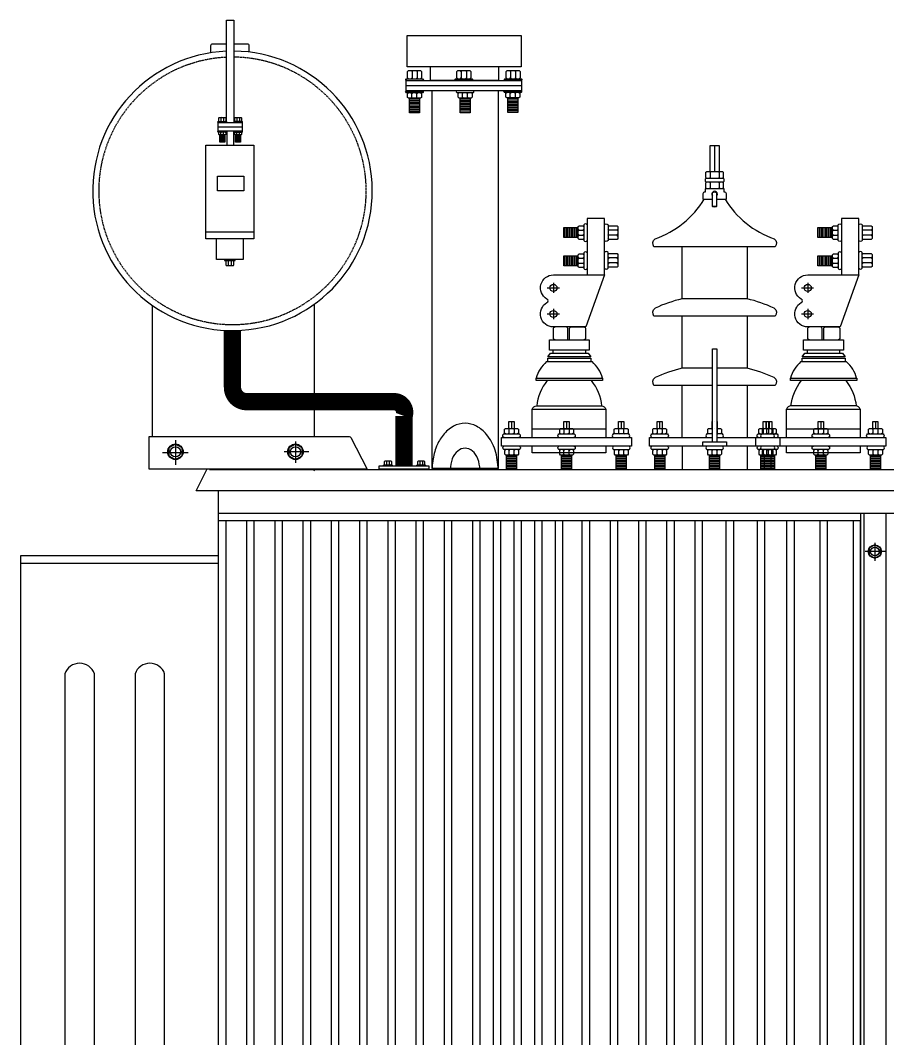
# Model space of a CAD drawing. Header units: millimetres. Extents: x 20927 to 53748, y 38421 to 54891.
# Drawn here: x 44624 to 45796, y 45795 to 47172 of the extents above; entities that cross this region are included whole.
import ezdxf

# ---------------------------------------------------------------- set-up
doc = ezdxf.new("R2010")
doc.units = ezdxf.units.MM
doc.linetypes.add('CENTERX2', pattern=[101.6, 63.5, -12.7, 12.7, -12.7])
doc.linetypes.add('DASHEDX2', pattern=[1.5, 1, -0.5])
doc.layers.add('Btrans.', color=2, linetype='Continuous')
doc.layers.add('HIGHT', color=8, linetype='Continuous')

msp = doc.modelspace()

# ---------------------------------------------------------------- linework, layer by layer
at = {"layer": 'Btrans.'}
for p, q in [((44891.4, 46535.3), (44891.4, 44467.6)), ((44891.4, 46505.3), (46666.4, 46505.3)), ((45763.9, 46505.3), (45763.9, 44568.6)), ((45793.9, 46505.3), (45793.9, 44568.6))]:
    msp.add_line(p, q, dxfattribs=at)
for points in [[(44879.4, 46564.2), (46681.9, 46564.2), (46696.4, 46535.3), (44861.4, 46535.3), (44875.8, 46564.2)], [(44891.4, 46447.6), (44623.9, 46447.6), (44623.9, 44635.9), (44891.4, 44635.9)], [(44623.9, 46437.6), (44891.4, 46437.6)]]:
    msp.add_lwpolyline(points, dxfattribs=at)
at = {"layer": 'HIGHT'}
for p, q in [((45153.3, 47102.6), (45153.3, 47094)), ((45160.2, 47102.6), (45160.2, 47094)), ((45219.8, 47102.6), (45219.8, 47094)), ((45226.8, 47102.6), (45226.8, 47094)), ((45286.5, 47102.7), (45286.5, 47094.1)), ((45293.4, 47102.7), (45293.4, 47094.1)), ((45153.1, 47067.5), (45153.1, 47072.6)), ((45160, 47067.5), (45160, 47072.6)), ((45221.6, 47067.8), (45221.6, 47072.9)), ((45228.5, 47067.8), (45228.5, 47072.9)), ((45286.1, 47073.1), (45284.9, 47074.2)), ((45284.9, 47066.8), (45286.1, 47068)), ((45293, 47068), (45293, 47073.1)), ((45163.3, 47065.5), (45149.8, 47065.5)), ((45163.3, 47063.4), (45149.8, 47063.4)), ((45163.3, 47061.3), (45149.8, 47061.3)), ((45163.3, 47059.2), (45149.8, 47059.2)), ((45163.3, 47057.1), (45149.8, 47057.1)), ((45163.3, 47055), (45149.8, 47055)), ((45231.8, 47065.7), (45218.3, 47065.7)), ((45231.8, 47063.6), (45218.3, 47063.6)), ((45231.8, 47061.5), (45218.3, 47061.5)), ((45231.8, 47059.4), (45218.3, 47059.4)), ((45231.8, 47057.3), (45218.3, 47057.3)), ((45231.8, 47055.3), (45218.3, 47055.3)), ((45296.3, 47065.9), (45282.8, 47065.9)), ((45296.3, 47063.8), (45282.8, 47063.8)), ((45296.3, 47061.7), (45282.8, 47061.7)), ((45296.3, 47059.6), (45282.8, 47059.6)), ((45296.3, 47057.6), (45282.8, 47057.6)), ((45296.3, 47055.5), (45282.8, 47055.5)), ((44894.4, 47040.4), (44895, 47039.8)), ((44897.9, 47040.4), (44898.5, 47039.8)), ((44917.1, 47040.4), (44916.5, 47039.8)), ((44920.5, 47040.4), (44920, 47039.8)), ((45163.3, 47052.9), (45149.8, 47052.9)), ((45163.3, 47050.8), (45149.8, 47050.8)), ((45163.3, 47048.7), (45149.8, 47048.7)), ((45231.8, 47053.2), (45218.3, 47053.2)), ((45231.8, 47051.1), (45218.3, 47051.1)), ((45231.8, 47049), (45218.3, 47049)), ((45296.3, 47053.4), (45282.8, 47053.4)), ((45296.3, 47051.3), (45282.8, 47051.3)), ((45296.3, 47049.2), (45282.8, 47049.2)), ((44891.4, 47027.8), (44923.5, 47027.8)), ((44895, 47035.5), (44894.4, 47034.9)), ((44898.5, 47035.5), (44897.9, 47034.9)), ((44916.5, 47035.5), (44917.1, 47034.9)), ((44920, 47035.5), (44920.5, 47034.9)), ((44900.1, 47016.5), (44893.3, 47016.5)), ((44900.1, 47015.4), (44893.3, 47015.4)), ((44900.1, 47014.4), (44893.3, 47014.4)), ((44900.1, 47013.3), (44893.3, 47013.3)), ((44895, 47020.1), (44894.4, 47020.6)), ((44895.6, 47016.9), (44895, 47017.5)), ((44898.5, 47020.1), (44897.9, 47020.6)), ((44897.9, 47016.9), (44898.5, 47017.5)), ((44902.9, 47021.8), (44902.9, 47003)), ((44912, 47021.8), (44912, 47003)), ((44921.6, 47016.5), (44914.8, 47016.5)), ((44921.6, 47015.4), (44914.8, 47015.4)), ((44921.6, 47014.4), (44914.8, 47014.4)), ((44921.6, 47013.4), (44914.8, 47013.4)), ((44916.5, 47020.1), (44917.1, 47020.6)), ((44917.1, 47016.9), (44916.5, 47017.5)), ((44920, 47020.1), (44919.4, 47020.6)), ((44919.4, 47016.9), (44920, 47017.5)), ((44900.1, 47012.3), (44893.3, 47012.3)), ((44900.1, 47011.3), (44893.3, 47011.3)), ((44900.1, 47010.2), (44893.3, 47010.2)), ((44900.1, 47009.2), (44893.3, 47009.2)), ((44900.1, 47008.1), (44893.3, 47008.1)), ((44921.6, 47012.3), (44914.8, 47012.3)), ((44921.6, 47011.3), (44914.8, 47011.3)), ((44921.6, 47010.2), (44914.8, 47010.2)), ((44921.6, 47009.2), (44914.8, 47009.2)), ((44921.6, 47008.1), (44914.8, 47008.1)), ((45562.4, 47002.6), (45562.4, 46967.5)), ((45556.5, 46966.3), (45556.5, 46959.3)), ((45568.3, 46966.3), (45568.3, 46959.3)), ((45556.5, 46952.2), (45556.5, 46945.2)), ((45568.3, 46952.2), (45568.3, 46945.2)), ((45559.5, 46919.9), (45559.5, 46938.9)), ((45360.4, 46878), (45360.4, 46891.5)), ((45362.5, 46878), (45362.5, 46891.5)), ((45364.6, 46878), (45364.6, 46891.5)), ((45366.7, 46878), (45366.7, 46891.5)), ((45368.8, 46878), (45368.8, 46891.5)), ((45370.9, 46878), (45370.9, 46891.5)), ((45373, 46878), (45373, 46891.5)), ((45375.1, 46878), (45375.1, 46891.5)), ((45377.2, 46878), (45377.2, 46891.5)), ((45704.2, 46878), (45704.2, 46891.5)), ((45706.3, 46878), (45706.3, 46891.5)), ((45708.3, 46878), (45708.3, 46891.5)), ((45710.4, 46878), (45710.4, 46891.5)), ((45712.5, 46878), (45712.5, 46891.5)), ((45714.6, 46878), (45714.6, 46891.5)), ((45716.7, 46878), (45716.7, 46891.5)), ((45718.8, 46878), (45718.8, 46891.5)), ((45720.9, 46878), (45720.9, 46891.5)), ((45721.8, 46889.4), (45723, 46888.2)), ((45728, 46888.2), (45729.2, 46889.4)), ((45378, 46887.1), (45379.2, 46888.2)), ((45384.3, 46888.2), (45385.5, 46887.1)), ((45384.3, 46881.3), (45385.5, 46882.5)), ((45430.4, 46888.2), (45419.5, 46888.2)), ((45430.4, 46881.3), (45419.5, 46881.3)), ((45721.8, 46882.5), (45723, 46881.3)), ((45774.2, 46888.2), (45763.2, 46888.2)), ((45774.2, 46881.3), (45763.2, 46881.3)), ((45360.4, 46839.9), (45360.4, 46853.5)), ((45362.5, 46839.9), (45362.5, 46853.5)), ((45364.6, 46839.9), (45364.6, 46853.5)), ((45366.7, 46839.9), (45366.7, 46853.5)), ((45368.8, 46839.9), (45368.8, 46853.5)), ((45370.9, 46839.9), (45370.9, 46853.5)), ((45373, 46839.9), (45373, 46853.5)), ((45375.1, 46839.9), (45375.1, 46853.5)), ((45377.2, 46839.9), (45377.2, 46853.5)), ((45378, 46849), (45379.2, 46850.1)), ((45384.3, 46850.1), (45385.5, 46849)), ((45419.5, 46850.6), (45418.3, 46849.4)), ((45431.6, 46849.4), (45430.4, 46850.6)), ((45704.2, 46839.9), (45704.2, 46853.5)), ((45706.3, 46839.9), (45706.3, 46853.5)), ((45708.3, 46839.9), (45708.3, 46853.5)), ((45710.4, 46839.9), (45710.4, 46853.5)), ((45712.5, 46839.9), (45712.5, 46853.5)), ((45714.6, 46839.9), (45714.6, 46853.5)), ((45716.7, 46839.9), (45716.7, 46853.5)), ((45718.8, 46839.9), (45718.8, 46853.5)), ((45720.9, 46839.9), (45720.9, 46853.5)), ((45721.8, 46851.3), (45723, 46850.1)), ((45728, 46850.1), (45729.2, 46851.3)), ((45774.2, 46850.6), (45763.2, 46850.6)), ((44905, 46846.2), (44904.3, 46846.9)), ((44904.3, 46840.3), (44905, 46841)), ((44909.1, 46846.2), (44908.4, 46846.9)), ((44908.4, 46840.3), (44909.1, 46841)), ((45378, 46844.4), (45379.2, 46843.2)), ((45384.3, 46843.2), (45385.5, 46844.4)), ((45419.5, 46843.7), (45418.3, 46844.8)), ((45431.6, 46844.8), (45430.4, 46843.7)), ((45723, 46843.2), (45728, 46843.2)), ((45774.2, 46843.7), (45763.2, 46843.7)), ((44802.5, 46609), (44802.5, 46786.2)), ((45020.9, 46787.8), (45020.9, 46667.8)), ((45518.5, 46607.7), (45518.5, 46678)), ((45606.3, 46678), (45606.3, 46607.7)), ((45020.9, 46644.4), (45020.9, 46609)), ((45287.8, 46629.3), (45287.8, 46619.8)), ((45362.2, 46629.3), (45362.2, 46619.8)), ((45436, 46629.3), (45436, 46619.8)), ((45488, 46629.3), (45488, 46619.8)), ((45562.4, 46629.3), (45562.4, 46629.3)), ((45631.5, 46629.3), (45631.5, 46619.8)), ((45632.7, 46619.8), (45632.7, 46629.3)), ((45635, 46629.3), (45635, 46619.8)), ((45636.2, 46629.3), (45636.2, 46619.8)), ((45706, 46629.3), (45706, 46619.8)), ((45779.7, 46629.3), (45779.7, 46619.8)), ((45285.5, 46619.8), (45284.3, 46618.7)), ((45284.3, 46613.6), (45285.5, 46612.4)), ((45292.4, 46619.8), (45291.2, 46618.7)), ((45291.2, 46613.6), (45292.4, 46612.4)), ((45359.9, 46619.8), (45358.7, 46618.7)), ((45358.7, 46613.6), (45359.9, 46612.4)), ((45366.8, 46619.8), (45365.7, 46618.7)), ((45365.7, 46613.6), (45366.8, 46612.4)), ((45433.7, 46619.8), (45432.5, 46618.7)), ((45432.5, 46613.6), (45433.7, 46612.4)), ((45438.3, 46619.8), (45439.4, 46618.7)), ((45439.4, 46613.6), (45440.6, 46612.4)), ((45483.4, 46619.8), (45484.5, 46618.7)), ((45484.5, 46613.6), (45483.4, 46612.4)), ((45490.3, 46619.8), (45491.4, 46618.7)), ((45491.4, 46613.6), (45492.6, 46612.4)), ((45557.8, 46619.8), (45558.9, 46618.7)), ((45558.9, 46613.6), (45557.8, 46612.4)), ((45562.4, 46619.8), (45562.4, 46619.8)), ((45567, 46619.8), (45565.9, 46618.7)), ((45565.9, 46613.6), (45567, 46612.4)), ((45629.3, 46619.8), (45628.1, 46618.7)), ((45628.1, 46613.6), (45629.3, 46612.4)), ((45631.6, 46619.8), (45632.7, 46618.7)), ((45632.7, 46613.6), (45633.9, 46612.4)), ((45633.8, 46619.8), (45635, 46618.7)), ((45635, 46613.6), (45633.8, 46612.4)), ((45640.8, 46619.8), (45639.6, 46618.7)), ((45639.6, 46613.6), (45640.8, 46612.4)), ((45701.3, 46619.8), (45702.5, 46618.7)), ((45702.5, 46613.6), (45701.3, 46612.4)), ((45710.6, 46619.8), (45709.4, 46618.7)), ((45709.4, 46613.6), (45710.6, 46612.4)), ((45775.1, 46619.8), (45776.3, 46618.7)), ((45776.3, 46613.6), (45775.1, 46612.4)), ((45783.2, 46613.6), (45782, 46612.4)), ((45784.4, 46619.8), (45783.2, 46618.7)), ((45618.1, 46596), (45618.1, 46607.7)), ((45650.3, 46607.7), (45650.3, 46596)), ((45284.5, 46590.1), (45285.7, 46591.3)), ((45291.5, 46585.1), (45291.5, 46590.1)), ((45439.7, 46585.1), (45439.7, 46590.1)), ((45484.8, 46585.1), (45484.8, 46590.1)), ((45491.7, 46590.1), (45492.8, 46591.3)), ((45518.5, 46596), (45518.5, 46564)), ((45558.9, 46585.1), (45558.9, 46590.1)), ((45565.9, 46585.1), (45565.9, 46590.1)), ((45606.3, 46596.2), (45606.3, 46564)), ((45628.3, 46590.1), (45629.5, 46591.3)), ((45633, 46585.1), (45633, 46590.1)), ((45635.2, 46590.1), (45636.4, 46591.3)), ((45639.9, 46585.1), (45639.9, 46590.1)), ((45702.5, 46590.1), (45701.3, 46591.3)), ((45709.4, 46590.1), (45710.6, 46591.3)), ((45776.5, 46590.1), (45775.3, 46591.3)), ((45783.4, 46590.1), (45784.6, 46591.3)), ((45119.6, 46576), (45119, 46575.4)), ((45121.9, 46576), (45122.4, 46575.4)), ((45163.4, 46576), (45163.9, 46575.4)), ((45168, 46576), (45167.4, 46575.4)), ((45294.7, 46583), (45281.2, 46583)), ((45294.7, 46580.9), (45281.2, 46580.9)), ((45294.7, 46578.8), (45281.2, 46578.8)), ((45294.7, 46576.7), (45281.2, 46576.7)), ((45294.7, 46574.6), (45281.2, 46574.6)), ((45294.7, 46572.5), (45281.2, 46572.5)), ((45285.7, 46583.9), (45284.5, 46585.1)), ((45368.9, 46583), (45355.4, 46583)), ((45368.9, 46580.9), (45355.4, 46580.9)), ((45368.9, 46578.8), (45355.4, 46578.8)), ((45368.9, 46576.7), (45355.4, 46576.7)), ((45368.9, 46574.6), (45355.4, 46574.6)), ((45368.9, 46572.5), (45355.4, 46572.5)), ((45359.9, 46583.9), (45358.7, 46585.1)), ((45366.8, 46583.9), (45365.7, 46585.1)), ((45442.9, 46583), (45429.4, 46583)), ((45442.9, 46580.9), (45429.4, 46580.9)), ((45442.9, 46578.8), (45429.4, 46578.8)), ((45442.9, 46576.7), (45429.4, 46576.7)), ((45442.9, 46574.6), (45429.4, 46574.6)), ((45442.9, 46572.5), (45429.4, 46572.5)), ((45433.9, 46583.9), (45432.7, 46585.1)), ((45494.9, 46583), (45481.4, 46583)), ((45494.9, 46580.9), (45481.4, 46580.9)), ((45494.9, 46578.8), (45481.4, 46578.8)), ((45494.9, 46576.7), (45481.4, 46576.7)), ((45494.9, 46574.6), (45481.4, 46574.6)), ((45494.9, 46572.5), (45481.4, 46572.5)), ((45492.8, 46583.9), (45491.7, 46585.1)), ((45569.1, 46583), (45555.6, 46583)), ((45569.1, 46580.9), (45555.6, 46580.9)), ((45569.1, 46578.8), (45555.6, 46578.8)), ((45569.1, 46576.7), (45555.6, 46576.7)), ((45569.1, 46574.6), (45555.6, 46574.6)), ((45569.1, 46572.5), (45555.6, 46572.5)), ((45643.1, 46583), (45625, 46583)), ((45643.1, 46580.9), (45625, 46580.9)), ((45643.1, 46578.8), (45625, 46578.8)), ((45643.1, 46576.7), (45625, 46576.7)), ((45643.1, 46574.6), (45625, 46574.6)), ((45643.1, 46572.5), (45625, 46572.5)), ((45629.6, 46564.2), (45629.6, 46583.9)), ((45634, 46583.9), (45635.2, 46585.1)), ((45638.5, 46583.9), (45638.5, 46564.2)), ((45712.7, 46583), (45699.2, 46583)), ((45712.7, 46580.9), (45699.2, 46580.9)), ((45712.7, 46578.8), (45699.2, 46578.8)), ((45712.7, 46576.7), (45699.2, 46576.7)), ((45712.7, 46574.6), (45699.2, 46574.6)), ((45712.7, 46572.5), (45699.2, 46572.5)), ((45701.3, 46583.9), (45702.5, 46585.1)), ((45786.7, 46583), (45773.2, 46583)), ((45786.7, 46580.9), (45773.2, 46580.9)), ((45786.7, 46578.8), (45773.2, 46578.8)), ((45786.7, 46576.7), (45773.2, 46576.7)), ((45786.7, 46574.6), (45773.2, 46574.6)), ((45786.7, 46572.5), (45773.2, 46572.5)), ((45775.3, 46583.9), (45776.5, 46585.1)), ((45784.6, 46583.9), (45783.4, 46585.1)), ((45067.5, 46565.1), (45092.1, 46565.1)), ((45119, 46571.1), (45118.4, 46570.5)), ((45122.4, 46571.1), (45121.9, 46570.5)), ((45132, 46565.1), (45156.7, 46565.1)), ((45163.9, 46571.1), (45163.4, 46570.5)), ((45167.4, 46571.1), (45168, 46570.5)), ((45294.7, 46570.4), (45281.2, 46570.4)), ((45294.7, 46568.3), (45281.2, 46568.3)), ((45294.7, 46566.3), (45281.2, 46566.3)), ((45368.9, 46570.4), (45355.4, 46570.4)), ((45368.9, 46568.3), (45355.4, 46568.3)), ((45368.9, 46566.3), (45355.4, 46566.3)), ((45442.9, 46570.4), (45429.4, 46570.4)), ((45442.9, 46568.3), (45429.4, 46568.3)), ((45442.9, 46566.3), (45429.4, 46566.3)), ((45494.9, 46570.4), (45481.4, 46570.4)), ((45494.9, 46568.3), (45481.4, 46568.3)), ((45494.9, 46566.3), (45481.4, 46566.3)), ((45569.1, 46570.4), (45555.6, 46570.4)), ((45569.1, 46568.3), (45555.6, 46568.3)), ((45569.1, 46566.3), (45555.6, 46566.3)), ((45643.1, 46570.4), (45625, 46570.4)), ((45643.1, 46568.3), (45625, 46568.3)), ((45643.1, 46566.3), (45625, 46566.3)), ((45712.7, 46570.4), (45699.2, 46570.4)), ((45712.7, 46568.3), (45699.2, 46568.3)), ((45712.7, 46566.3), (45699.2, 46566.3)), ((45786.7, 46570.4), (45773.2, 46570.4)), ((45786.7, 46568.3), (45773.2, 46568.3)), ((45786.7, 46566.3), (45773.2, 46566.3)), ((45759.7, 46505.3), (45759.7, 44578.2)), ((44901.4, 46495.3), (44901.4, 44578.2)), ((44929.5, 46495.3), (44929.5, 44578.2)), ((44939.5, 46495.3), (44939.5, 44578.2)), ((44967.7, 46495.3), (44967.7, 44578.2)), ((44977.7, 46495.3), (44977.7, 44578.2)), ((45005.9, 46495.3), (45005.9, 44578.2)), ((45015.9, 46495.3), (45015.9, 44578.2)), ((45044, 46495.3), (45044, 44578.2)), ((45054, 46495.3), (45054, 44578.2)), ((45082.2, 46495.3), (45082.2, 44578.2)), ((45092.2, 46495.3), (45092.2, 44578.2)), ((45120.4, 46495.3), (45120.4, 44578.2)), ((45130.4, 46495.3), (45130.4, 44578.2)), ((45158.5, 46495.3), (45158.5, 44578.2)), ((45168.5, 46495.3), (45168.5, 44578.2)), ((45196.7, 46495.3), (45196.7, 44578.2)), ((45206.7, 46495.3), (45206.7, 44578.2)), ((45234.9, 46495.3), (45234.9, 44578.2)), ((45244.9, 46495.3), (45244.9, 44578.2)), ((45262.9, 46495.3), (45262.9, 44578.2)), ((45272.9, 46495.3), (45272.9, 44578.2)), ((45290.9, 46495.3), (45290.9, 44578.2)), ((45300.9, 46495.3), (45300.9, 44578.2)), ((45318.9, 46495.3), (45318.9, 44578.2)), ((45328.9, 46495.3), (45328.9, 44578.2)), ((45346.9, 46495.3), (45346.9, 44578.2)), ((45356.9, 46495.3), (45356.9, 44578.2)), ((45383, 46495.3), (45383, 44578.2)), ((45393, 46495.3), (45393, 44578.2)), ((45421.2, 46495.3), (45421.2, 44578.2)), ((45431.2, 46495.3), (45431.2, 44578.2)), ((45459.4, 46495.3), (45459.4, 44578.2)), ((45469.4, 46495.3), (45469.4, 44578.2)), ((45497.5, 46495.3), (45497.5, 44578.2)), ((45507.5, 46495.3), (45507.5, 44578.2)), ((45535.7, 46495.3), (45535.7, 44578.2)), ((45545.7, 46495.3), (45545.7, 44578.2)), ((45577.7, 46495.3), (45577.7, 44578.2)), ((45587.7, 46495.3), (45587.7, 44578.2)), ((45619.7, 46495.3), (45619.7, 44578.2)), ((45629.7, 46495.3), (45629.7, 44578.2)), ((45659.7, 46495.3), (45659.7, 44578.2)), ((45669.7, 46495.3), (45669.7, 44578.2)), ((45704.7, 46495.3), (45704.7, 44578.2)), ((45714.7, 46495.3), (45714.7, 44578.2)), ((45749.7, 46495.3), (45749.7, 44578.2))]:
    msp.add_line(p, q, dxfattribs=at)
at = {"layer": 'HIGHT', "linetype": 'CENTERX2'}
for p, q in [((45336.1, 46810), (45352.5, 46810)), ((45344.5, 46817), (45344.5, 46803.3)), ((45679.8, 46810), (45696.2, 46810)), ((45688.3, 46817), (45688.3, 46803.3)), ((45344.5, 46781.8), (45344.5, 46767.7)), ((45688.3, 46781.8), (45688.3, 46767.7)), ((45336.1, 46774.8), (45352.5, 46774.8)), ((45679.8, 46774.8), (45696.2, 46774.8)), ((44833.5, 46604), (44833.5, 46570.5)), ((44995.7, 46602.2), (44995.7, 46573.5)), ((44815.8, 46587.3), (44850.6, 46587.3)), ((45013.9, 46588.3), (44980.4, 46588.3)), ((45778.9, 46465.3), (45778.9, 46440.9)), ((45794.4, 46453.4), (45765.8, 46453.4))]:
    msp.add_line(p, q, dxfattribs=at)
at = {"layer": 'HIGHT', "linetype": 'ByBlock'}
for p, q in [((45335.3, 46710.2), (45396.6, 46710.2)), ((45679.1, 46710.2), (45740.3, 46710.2))]:
    msp.add_line(p, q, dxfattribs=at)
at = {"layer": 'HIGHT'}
for points in [[(44902.4, 47033.7), (44902.4, 47171.8), (44912.5, 47171.8), (44912.5, 47033.7)], [(45148.6, 47092.8), (45147.4, 47094), (45147.4, 47102.6), (45148.6, 47103.8), (45164.9, 47103.8), (45166, 47102.6), (45166, 47094), (45164.9, 47092.8)], [(45152.1, 47103.8), (45153.3, 47102.6), (45154.4, 47103.8)], [(45159, 47103.8), (45160.2, 47102.6), (45161.4, 47103.8)], [(45270.3, 47108.8), (45270.3, 47090.4), (45178.4, 47090.4), (45178.4, 47108.8)], [(45215.2, 47092.8), (45214, 47094), (45214, 47102.6), (45215.2, 47103.8), (45231.5, 47103.8), (45232.6, 47102.6), (45232.6, 47094), (45231.5, 47092.8)], [(45221, 47103.8), (45219.8, 47102.6), (45218.7, 47103.8)], [(45225.6, 47103.8), (45226.8, 47102.6), (45227.9, 47103.8)], [(45281.8, 47092.9), (45280.7, 47094.1), (45280.7, 47102.7), (45281.8, 47103.8), (45298.1, 47103.8), (45299.3, 47102.7), (45299.3, 47094.1), (45298.1, 47092.9)], [(45285.4, 47103.8), (45286.5, 47102.7), (45287.7, 47103.8)], [(45292.3, 47103.8), (45293.4, 47102.7), (45294.6, 47103.8)], [(45301.4, 47083.4), (45145.2, 47083.4)], [(45154.4, 47092.8), (45153.3, 47094), (45152.1, 47092.8)], [(45161.4, 47092.8), (45160.2, 47094), (45159, 47092.8)], [(45218.7, 47092.8), (45219.8, 47094), (45221, 47092.8)], [(45227.9, 47092.8), (45226.8, 47094), (45225.6, 47092.8)], [(45285.4, 47092.9), (45286.5, 47094.1), (45287.7, 47092.9)], [(45294.6, 47092.9), (45293.4, 47094.1), (45292.3, 47092.9)], [(45164.7, 47073.8), (45165.9, 47072.6), (45165.9, 47067.5), (45164.7, 47066.4), (45148.4, 47066.4), (45147.3, 47067.5), (45147.3, 47072.6), (45148.4, 47073.8)], [(45154.3, 47073.8), (45153.1, 47072.6), (45152, 47073.8)], [(45161.2, 47073.8), (45160, 47072.6), (45158.9, 47073.8)], [(45269.6, 47076.4), (45269.6, 46565.5), (45180.5, 46565.5), (45180.5, 47076.4)], [(45233.2, 47074), (45234.4, 47072.9), (45234.4, 47067.8), (45233.2, 47066.6), (45216.9, 47066.6), (45215.7, 47067.8), (45215.7, 47072.9), (45216.9, 47074)], [(45220.4, 47074), (45221.6, 47072.9), (45222.7, 47074)], [(45229.7, 47074), (45228.5, 47072.9), (45227.3, 47074)], [(45297.7, 47074.2), (45298.9, 47073.1), (45298.9, 47068), (45297.7, 47066.8), (45281.4, 47066.8), (45280.2, 47068), (45280.2, 47073.1), (45281.4, 47074.2)], [(45287.3, 47066.8), (45286.1, 47068), (45286.1, 47073.1), (45287.3, 47074.2)], [(45291.8, 47074.2), (45293, 47073.1), (45294.2, 47074.2)], [(45294.2, 47066.8), (45293, 47068), (45291.8, 47066.8)], [(45163.3, 47066.4), (45163.3, 47046.7), (45149.8, 47046.7), (45149.8, 47066.4)], [(45152, 47066.4), (45153.1, 47067.5), (45154.3, 47066.4)], [(45158.9, 47066.4), (45160, 47067.5), (45161.2, 47066.4)], [(45231.8, 47066.6), (45231.8, 47046.9), (45218.3, 47046.9), (45218.3, 47066.6)], [(45220.4, 47066.6), (45221.6, 47067.8), (45222.7, 47066.6)], [(45229.7, 47066.6), (45228.5, 47067.8), (45227.3, 47066.6)], [(45296.3, 47066.8), (45296.3, 47047.1), (45282.8, 47047.1), (45282.8, 47066.8)], [(44892.7, 47034.9), (44892.1, 47035.5), (44892.1, 47039.8), (44892.7, 47040.4), (44900.8, 47040.4), (44901.4, 47039.8), (44901.4, 47035.5), (44900.8, 47034.9)], [(44895.6, 47040.4), (44895, 47039.8), (44895, 47035.5), (44895.6, 47034.9)], [(44899, 47040.4), (44898.5, 47039.8), (44898.5, 47035.5), (44899, 47034.9)], [(44914.2, 47034.9), (44913.6, 47035.5), (44913.6, 47039.8), (44914.2, 47040.4), (44922.3, 47040.4), (44922.9, 47039.8), (44922.9, 47035.5), (44922.3, 47034.9)], [(44915.9, 47040.4), (44916.5, 47039.8), (44916.5, 47035.5), (44915.9, 47034.9)], [(44919.4, 47040.4), (44920, 47039.8), (44920, 47035.5), (44919.4, 47034.9)], [(44900.8, 47020.6), (44901.4, 47020.1), (44901.4, 47017.5), (44900.8, 47016.9), (44892.7, 47016.9), (44892.1, 47017.5), (44892.1, 47020.1), (44892.7, 47020.6)], [(44900.1, 47016.9), (44900.1, 47007.1), (44893.3, 47007.1), (44893.3, 47016.9)], [(44894.4, 47016.9), (44895, 47017.5), (44895, 47020.1), (44895.6, 47020.6)], [(44899, 47016.9), (44898.5, 47017.5), (44898.5, 47020.1), (44899, 47020.6)], [(44922.3, 47020.6), (44922.9, 47020.1), (44922.9, 47017.5), (44922.3, 47016.9), (44914.2, 47016.9), (44913.6, 47017.5), (44913.6, 47020.1), (44914.2, 47020.6)], [(44921.6, 47016.9), (44921.6, 47007.1), (44914.8, 47007.1), (44914.8, 47016.9)], [(44915.9, 47016.9), (44916.5, 47017.5), (44916.5, 47020.1), (44915.9, 47020.6)], [(44920.5, 47016.9), (44920, 47017.5), (44920, 47020.1), (44920.5, 47020.6)], [(45556.5, 46967.5), (45556.5, 47002.6), (45568.3, 47002.6), (45568.3, 46967.5)], [(45551.9, 46958.1), (45550.7, 46959.3), (45550.7, 46966.3), (45551.9, 46967.5), (45572.9, 46967.5), (45574.1, 46966.3), (45574.1, 46959.3), (45572.9, 46958.1)], [(45555.4, 46967.5), (45556.5, 46966.3), (45557.7, 46967.5)], [(45557.7, 46958.1), (45556.5, 46959.3), (45555.4, 46958.1)], [(45567.1, 46967.5), (45568.3, 46966.3), (45569.4, 46967.5)], [(45569.4, 46958.1), (45568.3, 46959.3), (45567.1, 46958.1)], [(45551.9, 46944), (45550.7, 46945.2), (45550.7, 46952.2), (45551.9, 46953.4)], [(45555.4, 46953.4), (45556.5, 46952.2), (45557.7, 46953.4)], [(45557.7, 46944), (45556.5, 46945.2), (45555.4, 46944)], [(45569.4, 46953.4), (45568.3, 46952.2), (45567.1, 46953.4)], [(45567.1, 46944), (45568.3, 46945.2), (45569.4, 46944)], [(45572.9, 46953.4), (45574.1, 46952.2), (45574.1, 46945.2), (45572.9, 46944)], [(45378, 46878), (45358.3, 46878), (45358.3, 46891.5), (45378, 46891.5)], [(45385.5, 46876.6), (45384.3, 46875.5), (45379.2, 46875.5), (45378, 46876.6), (45378, 46892.9), (45379.2, 46894.1), (45384.3, 46894.1), (45385.5, 46892.9)], [(45378, 46889.4), (45379.2, 46888.2), (45384.3, 46888.2), (45385.5, 46889.4)], [(45418.3, 46892.9), (45419.5, 46894.1), (45430.4, 46894.1), (45431.6, 46892.9), (45431.6, 46876.6), (45430.4, 46875.5), (45419.5, 46875.5), (45418.3, 46876.6)], [(45418.3, 46887.1), (45419.5, 46888.2), (45418.3, 46889.4)], [(45431.6, 46889.4), (45430.4, 46888.2), (45431.6, 46887.1)], [(45721.8, 46878), (45702.1, 46878), (45702.1, 46891.5), (45721.8, 46891.5)], [(45729.2, 46876.6), (45728, 46875.5), (45723, 46875.5), (45721.8, 46876.6), (45721.8, 46892.9), (45723, 46894.1), (45728, 46894.1), (45729.2, 46892.9)], [(45762, 46892.9), (45763.2, 46894.1), (45774.2, 46894.1), (45775.3, 46892.9), (45775.3, 46876.6), (45774.2, 46875.5), (45763.2, 46875.5), (45762, 46876.6)], [(45762, 46889.4), (45763.2, 46888.2), (45762, 46887.1)], [(45775.3, 46887.1), (45774.2, 46888.2), (45775.3, 46889.4)], [(44939.6, 46885.3), (44874.5, 46885.3)], [(44925, 46876.3), (44925, 46848.3), (44889.1, 46848.3), (44889.1, 46876.3)], [(45378, 46882.5), (45379.2, 46881.3), (45378, 46880.1)], [(45379.2, 46881.3), (45384.3, 46881.3), (45385.5, 46880.1)], [(45418.3, 46880.1), (45419.5, 46881.3), (45418.3, 46882.5)], [(45431.6, 46880.1), (45430.4, 46881.3), (45431.6, 46882.5)], [(45721.8, 46887.1), (45723, 46888.2), (45728, 46888.2), (45729.2, 46887.1)], [(45721.8, 46880.1), (45723, 46881.3), (45728, 46881.3)], [(45729.2, 46880.1), (45728, 46881.3), (45729.2, 46882.5)], [(45762, 46882.5), (45763.2, 46881.3), (45762, 46880.1)], [(45775.3, 46882.5), (45774.2, 46881.3), (45775.3, 46880.1)], [(45606.3, 46865.5), (45606.3, 46795.2), (45518.5, 46795.2), (45518.5, 46865.5)], [(45378, 46839.9), (45358.3, 46839.9), (45358.3, 46853.5), (45378, 46853.5)], [(45385.5, 46838.5), (45384.3, 46837.4), (45379.2, 46837.4), (45378, 46838.5), (45378, 46854.8), (45379.2, 46856), (45384.3, 46856), (45385.5, 46854.8)], [(45378, 46851.3), (45379.2, 46850.1), (45384.3, 46850.1), (45385.5, 46851.3)], [(45418.3, 46855.3), (45419.5, 46856.5), (45430.4, 46856.5), (45431.6, 46855.3), (45431.6, 46839), (45430.4, 46837.8), (45419.5, 46837.8), (45418.3, 46839)], [(45431.6, 46851.8), (45430.4, 46850.6), (45419.5, 46850.6), (45418.3, 46851.8)], [(45721.8, 46839.9), (45702.1, 46839.9), (45702.1, 46853.5), (45721.8, 46853.5)], [(45729.2, 46838.5), (45728, 46837.4), (45723, 46837.4), (45721.8, 46838.5), (45721.8, 46854.8), (45723, 46856), (45728, 46856), (45729.2, 46854.8)], [(45721.8, 46849), (45723, 46850.1), (45728, 46850.1), (45729.2, 46849)], [(45762, 46855.3), (45763.2, 46856.5), (45774.2, 46856.5), (45775.3, 46855.3), (45775.3, 46839), (45774.2, 46837.8), (45763.2, 46837.8), (45762, 46839)], [(45762, 46851.8), (45763.2, 46850.6), (45762, 46849.4)], [(45775.3, 46849.4), (45774.2, 46850.6), (45775.3, 46851.8)], [(44902.1, 46846.9), (44901.4, 46846.2), (44901.4, 46841), (44902.1, 46840.3), (44911.9, 46840.3), (44912.6, 46841), (44912.6, 46846.2), (44911.9, 46846.9)], [(44905.7, 46840.3), (44905, 46841), (44905, 46846.2), (44905.7, 46846.9)], [(44909.8, 46840.3), (44909.1, 46841), (44909.1, 46846.2), (44909.8, 46846.9)], [(45378, 46842.1), (45379.2, 46843.2), (45384.3, 46843.2), (45385.5, 46842.1)], [(45431.6, 46842.5), (45430.4, 46843.7), (45419.5, 46843.7), (45418.3, 46842.5)], [(45721.8, 46844.4), (45723, 46843.2), (45721.8, 46842.1)], [(45729.2, 46842.1), (45728, 46843.2), (45729.2, 46844.4)], [(45762, 46842.5), (45763.2, 46843.7), (45762, 46844.8)], [(45775.3, 46844.8), (45774.2, 46843.7), (45775.3, 46842.5)], [(45559.4, 46701.5), (45518.5, 46701.5), (45518.5, 46771.8)], [(45606.3, 46771.8), (45606.3, 46701.5), (45565.4, 46701.5)], [(45559.4, 46602), (45559.4, 46727.6), (45565.4, 46727.6), (45565.4, 46602)], [(45284.3, 46619.8), (45284.3, 46629.3), (45291.3, 46629.3), (45291.3, 46619.8)], [(45358.7, 46619.8), (45358.7, 46629.3), (45365.7, 46629.3), (45365.7, 46619.8)], [(45432.5, 46619.8), (45432.5, 46629.3), (45439.5, 46629.3), (45439.5, 46619.8)], [(45484.5, 46619.8), (45484.5, 46629.3), (45491.5, 46629.3), (45491.5, 46619.8)], [(45558.9, 46619.8), (45558.9, 46629.3), (45559.4, 46629.3)], [(45565.4, 46629.3), (45565.9, 46629.3), (45565.9, 46619.8)], [(45628.1, 46619.8), (45628.1, 46629.3), (45639.7, 46629.3), (45639.7, 46619.8)], [(45702.5, 46619.8), (45702.5, 46629.3), (45709.4, 46629.3), (45709.4, 46619.8)], [(45776.3, 46619.8), (45776.3, 46629.3), (45783.2, 46629.3), (45783.2, 46619.8)], [(45279.6, 46612.4), (45278.5, 46613.6), (45278.5, 46618.7), (45279.6, 46619.8), (45295.9, 46619.8), (45297.1, 46618.7), (45297.1, 46613.6), (45295.9, 46612.4)], [(45283.2, 46619.8), (45284.3, 46618.7), (45284.3, 46613.6), (45283.2, 46612.4)], [(45290.1, 46619.8), (45291.2, 46618.7), (45291.2, 46613.6), (45290.1, 46612.4)], [(45354.1, 46612.4), (45352.9, 46613.6), (45352.9, 46618.7), (45354.1, 46619.8), (45370.3, 46619.8), (45371.5, 46618.7), (45371.5, 46613.6), (45370.3, 46612.4)], [(45357.6, 46619.8), (45358.7, 46618.7), (45358.7, 46613.6), (45357.6, 46612.4)], [(45364.5, 46619.8), (45365.7, 46618.7), (45365.7, 46613.6), (45364.5, 46612.4)], [(45427.8, 46612.4), (45426.7, 46613.6), (45426.7, 46618.7), (45427.8, 46619.8), (45444.1, 46619.8), (45445.3, 46618.7), (45445.3, 46613.6), (45444.1, 46612.4)], [(45431.4, 46619.8), (45432.5, 46618.7), (45432.5, 46613.6), (45431.4, 46612.4)], [(45440.6, 46619.8), (45439.4, 46618.7), (45439.4, 46613.6), (45438.3, 46612.4)], [(45479.8, 46612.4), (45478.7, 46613.6), (45478.7, 46618.7), (45479.8, 46619.8), (45496.1, 46619.8), (45497.3, 46618.7), (45497.3, 46613.6), (45496.1, 46612.4)], [(45485.7, 46619.8), (45484.5, 46618.7), (45484.5, 46613.6), (45485.7, 46612.4)], [(45492.6, 46619.8), (45491.4, 46618.7), (45491.4, 46613.6), (45490.3, 46612.4)], [(45554.3, 46612.4), (45553.1, 46613.6), (45553.1, 46618.7), (45554.3, 46619.8), (45559.4, 46619.8)], [(45559.4, 46619.1), (45558.9, 46618.7), (45558.9, 46613.6), (45559.4, 46613.1)], [(45565.4, 46619.8), (45570.5, 46619.8), (45571.7, 46618.7), (45571.7, 46613.6), (45570.5, 46612.4)], [(45565.4, 46619.1), (45565.9, 46618.7), (45565.9, 46613.6), (45565.4, 46613.1)], [(45623.4, 46612.4), (45622.2, 46613.6), (45622.2, 46618.7), (45623.4, 46619.8), (45644.3, 46619.8), (45645.5, 46618.7), (45645.5, 46613.6), (45644.3, 46612.4)], [(45628, 46612.4), (45626.9, 46613.6), (45626.9, 46618.7), (45628, 46619.8)], [(45626.9, 46619.8), (45628.1, 46618.7), (45628.1, 46613.6), (45626.9, 46612.4)], [(45633.9, 46619.8), (45632.7, 46618.7), (45632.7, 46613.6), (45631.6, 46612.4)], [(45636.2, 46619.8), (45635, 46618.7), (45635, 46613.6), (45636.2, 46612.4)], [(45638.5, 46619.8), (45639.6, 46618.7), (45639.6, 46613.6), (45638.5, 46612.4)], [(45639.7, 46619.8), (45640.9, 46618.7), (45640.9, 46613.6), (45639.7, 46612.4)], [(45697.8, 46612.4), (45696.6, 46613.6), (45696.6, 46618.7), (45697.8, 46619.8), (45714.1, 46619.8), (45715.3, 46618.7), (45715.3, 46613.6), (45714.1, 46612.4)], [(45703.7, 46619.8), (45702.5, 46618.7), (45702.5, 46613.6), (45703.7, 46612.4)], [(45708.2, 46619.8), (45709.4, 46618.7), (45709.4, 46613.6), (45708.2, 46612.4)], [(45771.6, 46612.4), (45770.4, 46613.6), (45770.4, 46618.7), (45771.6, 46619.8), (45787.9, 46619.8), (45789.1, 46618.7), (45789.1, 46613.6), (45787.9, 46612.4)], [(45777.5, 46619.8), (45776.3, 46618.7), (45776.3, 46613.6), (45777.5, 46612.4)], [(45782, 46619.8), (45783.2, 46618.7), (45783.2, 46613.6), (45784.4, 46612.4)], [(45565.4, 46607.7), (45793.8, 46607.7), (45793.8, 46596), (45474.5, 46596), (45474.5, 46607.7), (45559.4, 46607.7)], [(45546.2, 46596), (45546.2, 46602), (45578.6, 46602), (45578.6, 46596)], [(45296.2, 46591.3), (45297.3, 46590.1), (45297.3, 46585.1), (45296.2, 46583.9), (45279.9, 46583.9), (45278.7, 46585.1), (45278.7, 46590.1), (45279.9, 46591.3)], [(45283.4, 46583.9), (45284.5, 46585.1), (45284.5, 46590.1), (45283.4, 46591.3)], [(45290.3, 46591.3), (45291.5, 46590.1), (45292.6, 46591.3)], [(45370.3, 46591.3), (45371.5, 46590.1), (45371.5, 46585.1), (45370.3, 46583.9), (45354.1, 46583.9), (45352.9, 46585.1), (45352.9, 46590.1), (45354.1, 46591.3)], [(45359.9, 46591.3), (45358.7, 46590.1), (45357.6, 46591.3)], [(45357.6, 46583.9), (45358.7, 46585.1), (45358.7, 46590.1)], [(45366.8, 46591.3), (45365.7, 46590.1), (45364.5, 46591.3)], [(45364.5, 46583.9), (45365.7, 46585.1), (45365.7, 46590.1)], [(45444.4, 46591.3), (45445.5, 46590.1), (45445.5, 46585.1), (45444.4, 46583.9), (45428.1, 46583.9), (45426.9, 46585.1), (45426.9, 46590.1), (45428.1, 46591.3)], [(45433.9, 46591.3), (45432.7, 46590.1), (45431.6, 46591.3)], [(45431.6, 46583.9), (45432.7, 46585.1), (45432.7, 46590.1)], [(45438.5, 46591.3), (45439.7, 46590.1), (45440.8, 46591.3)], [(45496.4, 46591.3), (45497.5, 46590.1), (45497.5, 46585.1), (45496.4, 46583.9), (45480.1, 46583.9), (45478.9, 46585.1), (45478.9, 46590.1), (45480.1, 46591.3)], [(45483.6, 46591.3), (45484.8, 46590.1), (45485.9, 46591.3)], [(45490.5, 46583.9), (45491.7, 46585.1), (45491.7, 46590.1), (45490.5, 46591.3)], [(45570.5, 46591.3), (45571.7, 46590.1), (45571.7, 46585.1), (45570.5, 46583.9), (45554.3, 46583.9), (45553.1, 46585.1), (45553.1, 46590.1), (45554.3, 46591.3)], [(45557.8, 46591.3), (45558.9, 46590.1), (45560.1, 46591.3)], [(45567, 46591.3), (45565.9, 46590.1), (45564.7, 46591.3)], [(45644.6, 46591.3), (45645.7, 46590.1), (45645.7, 46585.1), (45644.6, 46583.9), (45623.6, 46583.9), (45622.4, 46585.1), (45622.4, 46590.1), (45623.6, 46591.3)], [(45628.3, 46583.9), (45627.1, 46585.1), (45627.1, 46590.1), (45628.3, 46591.3)], [(45628.3, 46585.1), (45628.3, 46590.1), (45627.1, 46591.3)], [(45631.8, 46591.3), (45633, 46590.1), (45634.1, 46591.3)], [(45636.4, 46583.9), (45635.2, 46585.1), (45635.2, 46590.1), (45634, 46591.3)], [(45641, 46591.3), (45639.9, 46590.1), (45638.7, 46591.3)], [(45639.9, 46591.3), (45641.1, 46590.1), (45641.1, 46585.1), (45639.9, 46583.9)], [(45714.1, 46591.3), (45715.3, 46590.1), (45715.3, 46585.1), (45714.1, 46583.9), (45697.8, 46583.9), (45696.6, 46585.1), (45696.6, 46590.1), (45697.8, 46591.3)], [(45703.7, 46583.9), (45702.5, 46585.1), (45702.5, 46590.1), (45703.7, 46591.3)], [(45709.4, 46585.1), (45709.4, 46590.1), (45708.2, 46591.3)], [(45788.1, 46591.3), (45789.3, 46590.1), (45789.3, 46585.1), (45788.1, 46583.9), (45771.8, 46583.9), (45770.6, 46585.1), (45770.6, 46590.1), (45771.8, 46591.3)], [(45777.7, 46583.9), (45776.5, 46585.1), (45776.5, 46590.1), (45777.7, 46591.3)], [(45782.2, 46583.9), (45783.4, 46585.1), (45783.4, 46590.1), (45782.2, 46591.3)], [(45116.6, 46570.5), (45116.1, 46571.1), (45116.1, 46575.4), (45116.6, 46576), (45124.8, 46576), (45125.4, 46575.4), (45125.4, 46571.1), (45124.8, 46570.5)], [(45118.4, 46576), (45119, 46575.4), (45119, 46571.1), (45119.6, 46570.5)], [(45123, 46576), (45122.4, 46575.4), (45122.4, 46571.1), (45123, 46570.5)], [(45161.6, 46570.5), (45161, 46571.1), (45161, 46575.4), (45161.6, 46576), (45169.7, 46576), (45170.3, 46575.4), (45170.3, 46571.1), (45169.7, 46570.5)], [(45164.5, 46576), (45163.9, 46575.4), (45163.9, 46571.1), (45164.5, 46570.5)], [(45166.8, 46576), (45167.4, 46575.4), (45167.4, 46571.1), (45166.8, 46570.5)], [(45294.7, 46583.9), (45294.7, 46564.2), (45281.2, 46564.2), (45281.2, 46583.9)], [(45290.3, 46583.9), (45291.5, 46585.1), (45292.6, 46583.9)], [(45368.9, 46583.9), (45368.9, 46564.2), (45355.4, 46564.2), (45355.4, 46583.9)], [(45442.9, 46583.9), (45442.9, 46564.2), (45429.4, 46564.2), (45429.4, 46583.9)], [(45440.8, 46583.9), (45439.7, 46585.1), (45438.5, 46583.9)], [(45494.9, 46583.9), (45494.9, 46564.2), (45481.4, 46564.2), (45481.4, 46583.9)], [(45485.9, 46583.9), (45484.8, 46585.1), (45483.6, 46583.9)], [(45569.1, 46583.9), (45569.1, 46564.2), (45555.6, 46564.2), (45555.6, 46583.9)], [(45560.1, 46583.9), (45558.9, 46585.1), (45557.8, 46583.9)], [(45564.7, 46583.9), (45565.9, 46585.1), (45567, 46583.9)], [(45643.1, 46583.9), (45643.1, 46564.2), (45625, 46564.2), (45625, 46583.9)], [(45627.1, 46583.9), (45628.3, 46585.1), (45629.5, 46583.9)], [(45631.8, 46583.9), (45633, 46585.1), (45634.1, 46583.9)], [(45641, 46583.9), (45639.9, 46585.1), (45638.7, 46583.9)], [(45712.7, 46583.9), (45712.7, 46564.2), (45699.2, 46564.2), (45699.2, 46583.9)], [(45708.2, 46583.9), (45709.4, 46585.1), (45710.6, 46583.9)], [(45786.7, 46583.9), (45786.7, 46564.2), (45773.2, 46564.2), (45773.2, 46583.9)], [(44891.4, 46495.3), (45758.9, 46495.3), (45758.9, 44568.6)]]:
    msp.add_lwpolyline(points, dxfattribs=at)
for points in [[(45146.9, 47151.3), (45300.8, 47151.3), (45300.8, 47108.8), (45146.9, 47108.8)], [(45145.2, 47090.5), (45301.4, 47090.5), (45301.4, 47076.4), (45145.2, 47076.4)], [(44891.4, 47033.7), (44923.5, 47033.7), (44923.5, 47021.8), (44891.4, 47021.8)], [(44874.5, 47003), (44939.6, 47003), (44939.6, 46876.3), (44874.5, 46876.3)], [(44890.4, 46961.2), (44926.1, 46961.2), (44926.1, 46941), (44890.4, 46941)], [(45450.1, 46596), (45274.3, 46596), (45274.3, 46607.7), (45450.1, 46607.7)], [(44833.5, 46577.8), (44842.6, 46583), (44842.6, 46593.5), (44833.5, 46598.7), (44824.4, 46593.5), (44824.4, 46583)], [(44995.7, 46577.8), (45004.8, 46583), (45004.8, 46593.5), (44995.7, 46598.7), (44986.6, 46593.5), (44986.6, 46583)], [(45108.9, 46569.2), (45176, 46569.2), (45176, 46564.7), (45108.9, 46564.7)], [(45778.9, 46444.5), (45786.6, 46448.9), (45786.6, 46457.9), (45778.9, 46462.4), (45771.1, 46457.9), (45771.1, 46448.9)]]:
    msp.add_lwpolyline(points, close=True, dxfattribs=at)
for points in [[(44881.5, 47127.9), (44881.5, 47137.8, -0.414214), (44883.9, 47140.2), (44902.4, 47140.2)], [(44912.5, 47140.2), (44930.6, 47140.2, -0.414214), (44932.9, 47137.8), (44932.9, 47128.8)], [(45146.2, 47090.5, -1.135579), (45146.2, 47092.8), (45167.3, 47092.8, -1.135579), (45167.3, 47090.5)], [(45212.8, 47090.5, -1.135579), (45212.8, 47092.8), (45233.9, 47092.8, -1.135579), (45233.9, 47090.5)], [(45214.5, 47076.4, 1.135579), (45214.5, 47074), (45235.6, 47074, 1.135579), (45235.6, 47076.4)], [(44891.5, 47033.7, -1.135579), (44891.5, 47034.9), (44902, 47034.9, -1.135579), (44902, 47033.7)], [(44923.5, 47033.7, 1.135579), (44923.5, 47034.9), (44912.9, 47034.9, 1.135579), (44912.9, 47033.7)], [(44912.9, 47021.8, 1.135579), (44912.9, 47020.6), (44923.5, 47020.6, 1.135579), (44923.5, 47021.8)], [(45565, 46930), (45578.2, 46930), (45578.2, 46937, 0.471469), (45575.3, 46939.4), (45575.3, 46944), (45549.5, 46944), (45549.5, 46939.4, 0.471469), (45546.6, 46937), (45546.6, 46930), (45559.5, 46930)], [(45559.5, 46938.9, -0.280335), (45565, 46938.9), (45565, 46919.9)], [(45576.4, 46930, 0.173722), (45643, 46876.3, -0.405237), (45644.4, 46865.5), (45480.4, 46865.5, -0.405237), (45481.8, 46876.3, 0.173722), (45548.4, 46930)], [(45413.6, 46827.6), (45388.1, 46757.2), (45344.5, 46757.2, -0.767012), (45335.7, 46790.1, 0.731645), (45335.6, 46794.9, -0.762576), (45344.5, 46827.6), (45413.6, 46827.6), (45413.6, 46903.8), (45390.2, 46903.8), (45390.2, 46827.6)], [(45757.3, 46827.6), (45731.9, 46757.2), (45688.3, 46757.2, -0.767012), (45679.5, 46790.1, 0.731645), (45679.3, 46794.9, -0.762576), (45688.3, 46827.6), (45757.3, 46827.6), (45757.3, 46903.8), (45733.9, 46903.8), (45733.9, 46827.6)], [(45390.2, 46895.3, 0.56779), (45385.5, 46895.3), (45385.5, 46874.2, 0.56779), (45390.2, 46874.2)], [(45413.6, 46895.3, -0.56779), (45418.3, 46895.3), (45418.3, 46874.2, -0.56779), (45413.6, 46874.2)], [(45733.9, 46874.2, -0.56779), (45729.2, 46874.2), (45729.2, 46895.3, -0.56779), (45733.9, 46895.3)], [(45757.3, 46895.3, -0.56779), (45762, 46895.3), (45762, 46874.2, -0.56779), (45757.3, 46874.2)], [(44900.7, 46848.3, 1.135579), (44900.7, 46846.9), (44913.4, 46846.9, 1.135579), (44913.4, 46848.3)], [(45390.2, 46857.2, 0.56779), (45385.5, 46857.2), (45385.5, 46836.1, 0.56779), (45390.2, 46836.1)], [(45413.6, 46836.6, 0.56779), (45418.3, 46836.6), (45418.3, 46857.7, 0.56779), (45413.6, 46857.7)], [(45733.9, 46857.2, 0.56779), (45729.2, 46857.2), (45729.2, 46836.1, 0.56779), (45733.9, 46836.1)], [(45757.3, 46836.6, 0.56779), (45762, 46836.6), (45762, 46857.7, 0.56779), (45757.3, 46857.7)], [(45643, 46782.6, -0.405237), (45644.4, 46771.8), (45480.4, 46771.8, -0.405237), (45481.8, 46782.6)], [(45363.9, 46739.8), (45363.9, 46754.8, 0.414214), (45361.5, 46757.2)], [(45707.6, 46739.8), (45707.6, 46754.8, 0.414214), (45705.3, 46757.2)], [(45559.4, 46678), (45480.4, 46678, -0.405237), (45481.8, 46688.8)], [(45643, 46688.8, -0.405237), (45644.4, 46678), (45565.4, 46678)], [(45269.6, 46564.2, 0.078202), (45265.6, 46590.4, 0.096246), (45253.9, 46611.9, 0.098621), (45240.6, 46622.9, 0.250838), (45209.4, 46622.9, 0.105207), (45195.3, 46610.9, 0.070782), (45186.5, 46595.7, 0.064024), (45181.3, 46576.1, 0.034289), (45180.4, 46564.2)], [(45277.2, 46607.7, -0.56779), (45277.2, 46612.4), (45298.3, 46612.4, -0.56779), (45298.3, 46607.7)], [(45351.7, 46607.7, -0.56779), (45351.7, 46612.4), (45372.7, 46612.4, -0.56779), (45372.7, 46607.7)], [(45446.5, 46607.7, 0.56779), (45446.5, 46612.4), (45425.4, 46612.4, 0.56779), (45425.4, 46607.7)], [(45477.4, 46607.7, -0.56779), (45477.4, 46612.4), (45498.5, 46612.4, -0.56779), (45498.5, 46607.7)], [(45559.4, 46612.4), (45551.9, 46612.4, 0.56779), (45551.9, 46607.7)], [(45572.9, 46607.7, 0.56779), (45572.9, 46612.4), (45565.4, 46612.4)], [(45621, 46607.7, -0.56779), (45621, 46612.4), (45646.7, 46612.4, -0.56779), (45646.7, 46607.7)], [(45695.4, 46607.7, -0.56779), (45695.4, 46612.4), (45716.5, 46612.4, -0.56779), (45716.5, 46607.7)], [(45769.2, 46607.7, -0.56779), (45769.2, 46612.4), (45790.3, 46612.4, -0.56779), (45790.3, 46607.7)], [(45298.6, 46596, -0.56779), (45298.6, 46591.3), (45277.5, 46591.3, -0.56779), (45277.5, 46596)], [(45372.7, 46596, -0.56779), (45372.7, 46591.3), (45351.7, 46591.3, -0.56779), (45351.7, 46596)], [(45425.7, 46596, 0.56779), (45425.7, 46591.3), (45446.8, 46591.3, 0.56779), (45446.8, 46596)], [(45498.8, 46596, -0.56779), (45498.8, 46591.3), (45477.7, 46591.3, -0.56779), (45477.7, 46596)], [(45551.9, 46596, 0.56779), (45551.9, 46591.3), (45572.9, 46591.3, 0.56779), (45572.9, 46596)], [(45647, 46596, -0.56779), (45647, 46591.3), (45621.2, 46591.3, -0.56779), (45621.2, 46596)], [(45716.5, 46596, -0.56779), (45716.5, 46591.3), (45695.4, 46591.3, -0.56779), (45695.4, 46596)], [(45769.4, 46596, 0.56779), (45769.4, 46591.3), (45790.5, 46591.3, 0.56779), (45790.5, 46596)]]:
    msp.add_lwpolyline(points, format="xyb", dxfattribs=at)
for points in [[(45300.5, 47090.6), (45279.4, 47090.6, -1.135579), (45279.4, 47092.9), (45300.5, 47092.9, -1.135579)], [(45167.1, 47073.8), (45146, 47073.8, -1.135579), (45146, 47076.2), (45167.1, 47076.2, -1.135579)], [(45300.1, 47074.2), (45279, 47074.2, -1.135579), (45279, 47076.6), (45300.1, 47076.6, -1.135579)], [(44891.5, 47021.8), (44902, 47021.8, -1.135579), (44902, 47020.6), (44891.5, 47020.6, -1.135579)], [(45550.7, 46958.1, 0.56779), (45550.7, 46953.4), (45574.1, 46953.4, 0.56779), (45574.1, 46958.1)], [(44798.1, 46609), (45068.5, 46609, -0.282559), (45070.6, 46607.7), (45092.5, 46564.6), (44798.1, 46564.6)], [(45115.4, 46570.5), (45126, 46570.5, -1.135579), (45126, 46569.3), (45115.4, 46569.3, -1.135579)], [(45170.9, 46569.3), (45160.4, 46569.3, -1.135579), (45160.4, 46570.5), (45170.9, 46570.5, -1.135579)], [(44683.9, 46287.9), (44683.9, 44795.6, 0.718827), (44723.9, 44795.6), (44723.9, 46287.9, 0.718827)], [(44778.9, 46287.9), (44778.9, 44795.6, 0.718827), (44818.9, 44795.6), (44818.9, 46287.9, 0.718827)]]:
    msp.add_lwpolyline(points, format="xyb", close=True, dxfattribs=at)
at = {"layer": 'HIGHT', "const_width": 23.4}
msp.add_lwpolyline([(44910.6, 46752.2), (44910.6, 46675.4, 0.414404), (44929.9, 46656.1), (45128.9, 46656.1, -0.520462), (45142.5, 46636.8), (45142.5, 46569.2)], format="xyb", dxfattribs=at)
at = {"layer": 'HIGHT', "linetype": 'ByBlock'}
for points in [[(45346.9, 46739.8, -0.414214), (45344.5, 46742.2), (45344.5, 46754.8, -0.414214), (45346.9, 46757.2)], [(45366.2, 46739.8), (45366.2, 46754.8, -0.414214), (45368.6, 46757.2), (45385.5, 46757.2, -0.414214), (45387.9, 46754.8), (45387.9, 46742.2, -0.414214), (45385.5, 46739.8)], [(45690.6, 46739.8, -0.414214), (45688.3, 46742.2), (45688.3, 46754.8, -0.414214), (45690.6, 46757.2)], [(45710, 46739.8), (45710, 46754.8, -0.414214), (45712.3, 46757.2), (45729.3, 46757.2, -0.414214), (45731.6, 46754.8), (45731.6, 46742.2, -0.414214), (45729.3, 46739.8)], [(45315.7, 46607.7), (45315.7, 46645.8, -0.302706), (45321.8, 46650.4), (45410.1, 46650.4, 0.13826), (45396, 46684.6)], [(45739.8, 46684.6, -0.13826), (45753.8, 46650.4), (45665.6, 46650.4, -0.13826), (45679.6, 46684.6)], [(45409.2, 46650.4, -0.302706), (45415.3, 46645.8), (45415.3, 46607.7)]]:
    msp.add_lwpolyline(points, format="xyb", dxfattribs=at)
for points in [[(45339, 46739.8), (45392.9, 46739.8), (45392.9, 46725.7), (45339, 46725.7)], [(45682.7, 46739.8), (45736.7, 46739.8), (45736.7, 46725.7), (45682.7, 46725.7)], [(45340.3, 46721.5), (45391.6, 46721.5), (45395.1, 46716.9), (45336.8, 46716.9)], [(45684.1, 46721.5), (45735.3, 46721.5), (45738.8, 46716.9), (45680.6, 46716.9)], [(45321.3, 46687.8), (45410.6, 46687.8), (45410.6, 46684.6), (45321.3, 46684.6)], [(45665, 46687.8), (45754.4, 46687.8), (45754.4, 46684.6), (45665, 46684.6)]]:
    msp.add_lwpolyline(points, close=True, dxfattribs=at)
for points in [[(45344.3, 46721.5), (45344.3, 46725.7)], [(45387.6, 46725.7), (45387.6, 46721.5)], [(45688.1, 46721.5), (45688.1, 46725.7)], [(45731.3, 46725.7), (45731.3, 46721.5)], [(45336.8, 46710.2), (45336.8, 46714.8), (45395.1, 46714.8), (45395.1, 46710.2)], [(45680.6, 46710.2), (45680.6, 46714.8), (45738.8, 46714.8), (45738.8, 46710.2)], [(45315.7, 46645.8), (45415.3, 46645.8)], [(45659.5, 46607.7), (45659.5, 46645.8), (45759.1, 46645.8), (45759.1, 46607.7)], [(45315.7, 46619.2), (45415.3, 46619.2)], [(45659.5, 46619.2), (45759.1, 46619.2)], [(45415.3, 46596), (45415.3, 46586.9), (45315.7, 46586.9), (45315.7, 46596)], [(45759.1, 46596), (45759.1, 46586.9), (45659.5, 46586.9), (45659.5, 46596)]]:
    msp.add_lwpolyline(points, dxfattribs=at)
at = {"layer": 'HIGHT'}
for centre, radius in [((45344.5, 46810), 4.73), ((45688.3, 46810), 4.73), ((45344.5, 46774.8), 4.73), ((45688.3, 46774.8), 4.73), ((44833.5, 46588.3), 10.5), ((44833.5, 46588.3), 6.92), ((44995.7, 46588.3), 10.5), ((44995.7, 46588.3), 6.92), ((45778.9, 46453.4), 8.95), ((45778.9, 46453.4), 5.9)]:
    msp.add_circle(centre, radius, dxfattribs=at)
for centre, radius, start, end in [((44910.6, 46941.2), 189, 92.4988, 89.4217), ((45562.3, 46936.9), 3.74, 315.6456, 222.2073), ((45565.7, 46598.6), 202.2, 103.5116, 114.5052), ((45559.1, 46598.6), 202.2, 65.4948, 76.4884), ((45565.7, 46504.8), 202.2, 103.5116, 114.5052), ((45559.1, 46504.8), 202.2, 65.4948, 76.4884), ((45627, 46610.1), 2.73, 120.8251, 239.1749), ((45640.7, 46610.1), 2.73, 300.8251, 59.1749), ((45627.3, 46593.7), 2.73, 120.8251, 239.1749), ((45640.9, 46593.7), 2.73, 300.8251, 59.1749), ((45023.2, 46561), 3.12, 90, 153.4349)]:
    msp.add_arc(centre, radius, start, end, dxfattribs=at)
at = {"layer": 'HIGHT', "linetype": 'DASHEDX2'}
msp.add_arc((44910.6, 46941.2), 180.8, 92.4988, 89.4217, dxfattribs=at)
at = {"layer": 'HIGHT', "linetype": 'ByBlock'}
for centre, radius, start, end in [((45363.2, 46677.1), 43.3, 130.1249, 165.7204), ((45368.7, 46677.1), 43.3, 14.2796, 49.8751), ((45707, 46677.1), 43.3, 130.1249, 165.7204), ((45712.4, 46677.1), 43.3, 14.2796, 49.8751), ((45389.6, 46642.6), 68.2, 141.9358, 173.423), ((45666, 46643.5), 6.88, 93.5661, 160.9316), ((45752.6, 46643.5), 6.88, 19.0684, 86.4339)]:
    msp.add_arc(centre, radius, start, end, dxfattribs=at)
at = {"layer": 'HIGHT'}
msp.add_ellipse((45562.2, 46919.9), major_axis=(-2.72, 0), ratio=0.240501, dxfattribs=at)
msp.add_ellipse((45225, 46564.2), major_axis=(0, 29), ratio=0.688889, start_param=4.712389, end_param=7.853982, dxfattribs=at)

doc.saveas('drawing.dxf')
